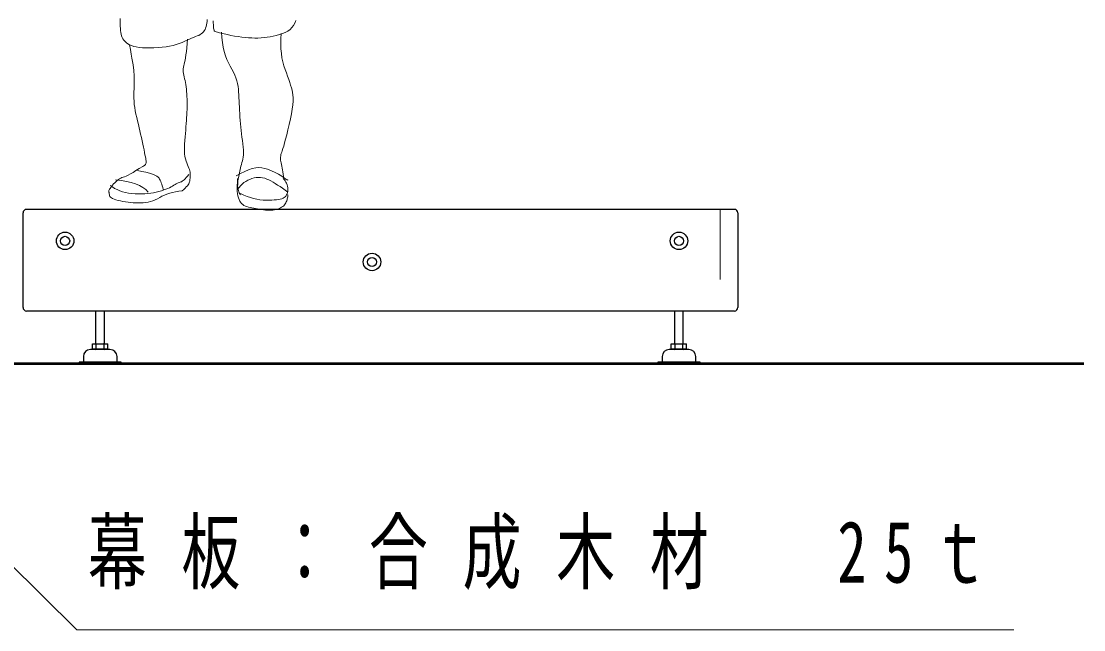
# Model space of a CAD drawing. Units: millimetres on the paper. Extents: x -385 to 0, y -594 to 267.
# Drawn here: x -252.94 to -215.08, y 31.3 to 53 of the extents above; entities that cross this region are included whole.
import ezdxf

# ---------------------------------------------------------------- set-up
doc = ezdxf.new("R2010")
doc.units = ezdxf.units.MM
doc.linetypes.add('USER1', pattern=[4.5, 2.5, -2])
doc.layers.add('1_40', color=7, linetype='Continuous', lineweight=25)
doc.styles.add('ＭＳ ゴシック', font='')
doc.styles.get('ＭＳ ゴシック').set_extended_font_data('MS Gothic')

msp = doc.modelspace()

# ---------------------------------------------------------------- linework, layer by layer
at = {"layer": '1_40', "color": 32}
for p, q in [((-227.532, 46.288), (-252.756, 46.288)), ((-252.881, 42.788), (-252.881, 46.163)), ((-227.407, 46.163), (-227.407, 42.788)), ((-227.532, 42.663), (-252.756, 42.663))]:
    msp.add_line(p, q, dxfattribs=at)
at = {"layer": '1_40', "color": 32, "linetype": 'USER1', "lineweight": 13}
msp.add_line((-228.032, 46.288), (-228.032, 42.663), dxfattribs=at)
at = {"layer": '1_40', "color": 4}
for p, q in [((-250.281, 41.488), (-250.281, 42.663)), ((-249.981, 41.488), (-249.981, 42.663)), ((-229.656, 41.488), (-229.656, 42.663)), ((-229.356, 41.488), (-229.356, 42.663)), ((-249.781, 41.288), (-250.481, 41.288)), ((-250.405, 41.488), (-249.857, 41.488)), ((-250.405, 41.319), (-250.405, 41.488)), ((-250.405, 41.319), (-250.281, 41.288)), ((-250.281, 41.488), (-250.254, 41.488)), ((-250.268, 41.319), (-250.268, 41.488)), ((-249.981, 41.488), (-250.008, 41.488)), ((-249.994, 41.319), (-249.994, 41.488)), ((-249.981, 41.288), (-249.857, 41.319)), ((-249.857, 41.319), (-249.857, 41.488)), ((-229.156, 41.288), (-229.856, 41.288)), ((-229.78, 41.488), (-229.232, 41.488)), ((-229.78, 41.319), (-229.78, 41.488)), ((-229.78, 41.319), (-229.656, 41.288)), ((-229.656, 41.488), (-229.629, 41.488)), ((-229.643, 41.319), (-229.643, 41.488)), ((-229.356, 41.488), (-229.383, 41.488)), ((-229.369, 41.319), (-229.369, 41.488)), ((-229.356, 41.288), (-229.232, 41.319)), ((-229.232, 41.319), (-229.232, 41.488)), ((-250.731, 41.038), (-250.731, 40.838)), ((-249.531, 40.838), (-249.531, 41.038)), ((-230.106, 41.038), (-230.106, 40.838)), ((-228.906, 40.838), (-228.906, 41.038)), ((-249.381, 40.838), (-250.881, 40.838)), ((-250.881, 40.838), (-250.881, 40.788)), ((-249.381, 40.788), (-250.881, 40.788)), ((-249.381, 40.788), (-249.381, 40.838)), ((-228.756, 40.838), (-230.256, 40.838)), ((-230.256, 40.838), (-230.256, 40.788)), ((-228.756, 40.788), (-230.256, 40.788)), ((-228.756, 40.788), (-228.756, 40.838))]:
    msp.add_line(p, q, dxfattribs=at)
at = {"layer": '1_40', "lineweight": 50}
msp.add_line((-353.774, 40.788), (-215.081, 40.788), dxfattribs=at)
at = {"layer": '1_40', "lineweight": 13}
for points in [[(-249.415, 53.091), (-249.417, 52.994), (-249.418, 52.902), (-249.416, 52.816), (-249.412, 52.736), (-249.405, 52.662), (-249.397, 52.593), (-249.386, 52.53), (-249.37, 52.471), (-249.349, 52.416), (-249.321, 52.364), (-249.286, 52.315), (-249.245, 52.27), (-249.198, 52.228), (-249.144, 52.19), (-249.084, 52.155), (-249.015, 52.125), (-248.934, 52.099), (-248.843, 52.078), (-248.74, 52.062), (-248.625, 52.051), (-248.5, 52.044), (-248.363, 52.043), (-248.214, 52.047), (-248.064, 52.055), (-247.921, 52.068), (-247.785, 52.085), (-247.656, 52.107), (-247.534, 52.133), (-247.42, 52.164), (-247.312, 52.2), (-247.212, 52.24), (-247.118, 52.281), (-247.03, 52.319), (-246.948, 52.355), (-246.871, 52.388), (-246.8, 52.418), (-246.734, 52.446), (-246.674, 52.471), (-246.62, 52.493), (-246.571, 52.517), (-246.527, 52.545), (-246.487, 52.577), (-246.451, 52.614), (-246.42, 52.656), (-246.394, 52.702), (-246.372, 52.752), (-246.355, 52.807), (-246.341, 52.866), (-246.33, 52.927), (-246.321, 52.99), (-246.315, 53.055)], [(-246.101, 53.013), (-246.1, 52.933), (-246.098, 52.862), (-246.094, 52.801), (-246.089, 52.75), (-246.082, 52.708), (-246.074, 52.675), (-246.064, 52.652), (-246.053, 52.638), (-246.033, 52.628), (-245.998, 52.616), (-245.949, 52.601), (-245.884, 52.584), (-245.804, 52.565), (-245.709, 52.543), (-245.598, 52.519), (-245.473, 52.493), (-245.342, 52.468), (-245.213, 52.447), (-245.088, 52.429), (-244.966, 52.415), (-244.847, 52.405), (-244.73, 52.398), (-244.617, 52.396), (-244.507, 52.397), (-244.398, 52.402), (-244.29, 52.411), (-244.181, 52.425), (-244.072, 52.442), (-243.964, 52.464), (-243.855, 52.49), (-243.746, 52.52), (-243.638, 52.554), (-243.535, 52.594), (-243.444, 52.644), (-243.364, 52.701), (-243.296, 52.768), (-243.24, 52.843), (-243.196, 52.927), (-243.163, 53.02)], [(-247.019, 52.361), (-247.031, 52.199), (-247.044, 52.051), (-247.058, 51.918), (-247.073, 51.799), (-247.089, 51.694), (-247.105, 51.604), (-247.122, 51.528), (-247.14, 51.467), (-247.155, 51.412), (-247.167, 51.357), (-247.174, 51.301), (-247.176, 51.244), (-247.174, 51.186), (-247.167, 51.127), (-247.155, 51.068), (-247.14, 51.008), (-247.122, 50.946), (-247.106, 50.88), (-247.092, 50.81), (-247.079, 50.736), (-247.068, 50.659), (-247.058, 50.578), (-247.05, 50.493), (-247.043, 50.404), (-247.038, 50.313), (-247.034, 50.222), (-247.032, 50.129), (-247.031, 50.036), (-247.032, 49.942), (-247.034, 49.847), (-247.038, 49.752), (-247.043, 49.656), (-247.049, 49.557), (-247.057, 49.453), (-247.064, 49.345), (-247.073, 49.233), (-247.083, 49.116), (-247.093, 48.994), (-247.104, 48.868), (-247.115, 48.738), (-247.125, 48.609), (-247.129, 48.489), (-247.128, 48.377), (-247.121, 48.273), (-247.11, 48.177), (-247.093, 48.09), (-247.071, 48.011), (-247.043, 47.941), (-247.015, 47.876), (-246.99, 47.816), (-246.969, 47.759), (-246.952, 47.705), (-246.939, 47.656), (-246.93, 47.61), (-246.924, 47.568), (-246.922, 47.53), (-246.923, 47.494), (-246.924, 47.459), (-246.926, 47.425), (-246.928, 47.391), (-246.932, 47.359), (-246.936, 47.327), (-246.941, 47.295), (-246.946, 47.265), (-246.956, 47.233), (-246.972, 47.2), (-246.995, 47.164), (-247.025, 47.126), (-247.061, 47.085), (-247.105, 47.043), (-247.155, 46.998), (-247.212, 46.951)], [(-245.811, 52.602), (-245.796, 52.414), (-245.774, 52.237), (-245.744, 52.07), (-245.709, 51.914), (-245.666, 51.768), (-245.617, 51.633), (-245.56, 51.508), (-245.497, 51.395), (-245.435, 51.287), (-245.38, 51.18), (-245.332, 51.075), (-245.292, 50.972), (-245.26, 50.87), (-245.235, 50.77), (-245.217, 50.671), (-245.207, 50.573), (-245.201, 50.475), (-245.195, 50.374), (-245.189, 50.27), (-245.183, 50.163), (-245.177, 50.053), (-245.171, 49.939), (-245.165, 49.823), (-245.159, 49.704), (-245.152, 49.583), (-245.144, 49.462), (-245.134, 49.342), (-245.123, 49.221), (-245.11, 49.1), (-245.096, 48.979), (-245.08, 48.859), (-245.063, 48.738), (-245.047, 48.621), (-245.035, 48.511), (-245.029, 48.41), (-245.026, 48.315), (-245.029, 48.228), (-245.035, 48.149), (-245.047, 48.077), (-245.063, 48.013), (-245.08, 47.953), (-245.097, 47.893), (-245.114, 47.832), (-245.129, 47.772), (-245.144, 47.711), (-245.158, 47.651), (-245.171, 47.591), (-245.183, 47.53), (-245.195, 47.471), (-245.204, 47.414), (-245.213, 47.359), (-245.22, 47.307), (-245.225, 47.257), (-245.229, 47.209), (-245.231, 47.163), (-245.232, 47.12), (-245.23, 47.078), (-245.226, 47.037), (-245.218, 46.996), (-245.207, 46.957), (-245.194, 46.918), (-245.177, 46.88), (-245.158, 46.842), (-245.135, 46.806)], [(-243.686, 52.554), (-243.694, 52.365), (-243.695, 52.184), (-243.688, 52.011), (-243.674, 51.847), (-243.652, 51.691), (-243.623, 51.544), (-243.586, 51.405), (-243.541, 51.274), (-243.495, 51.15), (-243.452, 51.032), (-243.413, 50.921), (-243.378, 50.815), (-243.347, 50.715), (-243.319, 50.622), (-243.295, 50.534), (-243.275, 50.453), (-243.261, 50.366), (-243.256, 50.264), (-243.258, 50.146), (-243.269, 50.012), (-243.289, 49.862), (-243.316, 49.696), (-243.352, 49.515), (-243.396, 49.318), (-243.443, 49.122), (-243.485, 48.948), (-243.524, 48.793), (-243.559, 48.659), (-243.59, 48.546), (-243.618, 48.453), (-243.642, 48.38), (-243.662, 48.327), (-243.678, 48.284), (-243.69, 48.24), (-243.699, 48.194), (-243.704, 48.146), (-243.705, 48.097), (-243.703, 48.047), (-243.696, 47.994), (-243.686, 47.941), (-243.674, 47.885), (-243.662, 47.825), (-243.65, 47.761), (-243.638, 47.693), (-243.626, 47.622), (-243.613, 47.547), (-243.601, 47.468), (-243.589, 47.385)], [(-249.084, 52.155), (-249.052, 51.984), (-249.024, 51.827), (-248.999, 51.684), (-248.978, 51.555), (-248.96, 51.439), (-248.946, 51.338), (-248.935, 51.251), (-248.927, 51.177), (-248.921, 51.108), (-248.918, 51.034), (-248.915, 50.954), (-248.915, 50.869), (-248.915, 50.779), (-248.918, 50.684), (-248.921, 50.583), (-248.927, 50.477), (-248.931, 50.367), (-248.93, 50.256), (-248.925, 50.144), (-248.915, 50.03), (-248.9, 49.914), (-248.881, 49.798), (-248.858, 49.679), (-248.83, 49.559), (-248.8, 49.439), (-248.771, 49.319), (-248.743, 49.2), (-248.715, 49.082), (-248.689, 48.965), (-248.663, 48.848), (-248.637, 48.732), (-248.613, 48.617), (-248.59, 48.507), (-248.569, 48.407), (-248.551, 48.317), (-248.534, 48.237), (-248.52, 48.166), (-248.509, 48.105), (-248.499, 48.054), (-248.492, 48.013), (-248.489, 47.979), (-248.491, 47.947), (-248.498, 47.918), (-248.51, 47.893), (-248.528, 47.87), (-248.551, 47.85), (-248.579, 47.834), (-248.613, 47.82)], [(-248.613, 47.82), (-248.74, 47.74), (-248.856, 47.669), (-248.96, 47.607), (-249.054, 47.554), (-249.135, 47.511), (-249.206, 47.476), (-249.265, 47.45), (-249.313, 47.434), (-249.355, 47.419), (-249.398, 47.4), (-249.44, 47.377), (-249.482, 47.349), (-249.525, 47.317), (-249.567, 47.28), (-249.609, 47.238), (-249.651, 47.192), (-249.691, 47.146), (-249.725, 47.105), (-249.754, 47.068), (-249.778, 47.035), (-249.797, 47.007), (-249.81, 46.984), (-249.818, 46.965), (-249.82, 46.951), (-249.82, 46.937), (-249.819, 46.922), (-249.817, 46.904), (-249.814, 46.884), (-249.811, 46.862), (-249.807, 46.837), (-249.802, 46.811), (-249.796, 46.782), (-249.785, 46.752), (-249.763, 46.724), (-249.731, 46.698), (-249.688, 46.673), (-249.634, 46.65), (-249.57, 46.628), (-249.495, 46.607), (-249.41, 46.588), (-249.319, 46.571), (-249.229, 46.557), (-249.138, 46.544), (-249.048, 46.534), (-248.957, 46.526), (-248.866, 46.52), (-248.776, 46.517), (-248.685, 46.516), (-248.595, 46.519), (-248.507, 46.528), (-248.42, 46.543), (-248.335, 46.564), (-248.251, 46.591), (-248.169, 46.625), (-248.088, 46.664), (-248.009, 46.709), (-247.928, 46.755), (-247.841, 46.797), (-247.75, 46.834), (-247.653, 46.866), (-247.551, 46.894), (-247.443, 46.917), (-247.33, 46.936), (-247.212, 46.951)], [(-245.28, 47.482), (-245.127, 47.571), (-244.981, 47.643), (-244.843, 47.7), (-244.712, 47.742), (-244.589, 47.767), (-244.474, 47.776), (-244.366, 47.77), (-244.266, 47.748), (-244.172, 47.717), (-244.083, 47.685), (-244, 47.652), (-243.921, 47.618), (-243.849, 47.583), (-243.781, 47.546), (-243.719, 47.509), (-243.662, 47.47), (-243.611, 47.434), (-243.567, 47.403), (-243.529, 47.378), (-243.499, 47.358), (-243.475, 47.344), (-243.458, 47.336), (-243.448, 47.334), (-243.444, 47.337)], [(-249.772, 47.144), (-249.697, 47.086), (-249.615, 47.035), (-249.528, 46.99), (-249.434, 46.951), (-249.334, 46.917), (-249.229, 46.89), (-249.117, 46.869), (-248.999, 46.854), (-248.88, 46.844), (-248.764, 46.839), (-248.651, 46.838), (-248.54, 46.842), (-248.433, 46.85), (-248.329, 46.863), (-248.228, 46.88), (-248.13, 46.902), (-248.036, 46.927), (-247.949, 46.952), (-247.867, 46.978), (-247.792, 47.005), (-247.722, 47.033), (-247.659, 47.061), (-247.601, 47.09), (-247.55, 47.12), (-247.503, 47.148), (-247.46, 47.174), (-247.419, 47.197), (-247.381, 47.216), (-247.346, 47.233), (-247.315, 47.247), (-247.286, 47.257), (-247.26, 47.265), (-247.235, 47.274), (-247.206, 47.29), (-247.174, 47.313), (-247.14, 47.343), (-247.102, 47.38), (-247.061, 47.423), (-247.017, 47.473), (-246.97, 47.53)], [(-249.579, 47.337), (-249.376, 47.317), (-249.19, 47.287), (-249.021, 47.247), (-248.867, 47.197), (-248.731, 47.138), (-248.611, 47.069), (-248.507, 46.991), (-248.42, 46.902)], [(-248.806, 47.675), (-248.643, 47.641), (-248.499, 47.608), (-248.374, 47.574), (-248.268, 47.54), (-248.181, 47.506), (-248.112, 47.472), (-248.063, 47.439), (-248.032, 47.405), (-248.011, 47.369), (-247.99, 47.329), (-247.971, 47.284), (-247.953, 47.236), (-247.935, 47.183), (-247.919, 47.126), (-247.903, 47.064), (-247.888, 46.999)], [(-245.232, 47.385), (-245.241, 47.257), (-245.247, 47.139), (-245.248, 47.031), (-245.244, 46.933), (-245.235, 46.844), (-245.223, 46.765), (-245.205, 46.696), (-245.183, 46.637), (-245.157, 46.585), (-245.126, 46.539), (-245.09, 46.497), (-245.05, 46.462), (-245.006, 46.431), (-244.957, 46.406), (-244.903, 46.386), (-244.845, 46.371), (-244.784, 46.359), (-244.721, 46.347), (-244.657, 46.335), (-244.592, 46.323), (-244.524, 46.311), (-244.456, 46.299), (-244.386, 46.286), (-244.314, 46.274), (-244.243, 46.264), (-244.173, 46.258), (-244.107, 46.255), (-244.042, 46.256), (-243.98, 46.261), (-243.92, 46.27), (-243.862, 46.282), (-243.807, 46.299), (-243.755, 46.318), (-243.707, 46.339), (-243.664, 46.363), (-243.626, 46.389), (-243.592, 46.417), (-243.562, 46.448), (-243.537, 46.481), (-243.517, 46.516), (-243.5, 46.552), (-243.485, 46.588), (-243.473, 46.625), (-243.463, 46.661), (-243.455, 46.697), (-243.449, 46.733), (-243.446, 46.77), (-243.444, 46.806)], [(-245.232, 46.999), (-245.181, 47.068), (-245.127, 47.132), (-245.07, 47.189), (-245.008, 47.24), (-244.943, 47.286), (-244.874, 47.325), (-244.801, 47.358), (-244.724, 47.385), (-244.646, 47.406), (-244.569, 47.419), (-244.492, 47.424), (-244.417, 47.422), (-244.341, 47.412), (-244.267, 47.394), (-244.193, 47.37), (-244.121, 47.337), (-244.047, 47.299), (-243.97, 47.256), (-243.89, 47.208), (-243.807, 47.156), (-243.721, 47.099), (-243.632, 47.038), (-243.54, 46.973), (-243.444, 46.902)], [(-245.135, 46.854), (-245.015, 46.797), (-244.897, 46.748), (-244.78, 46.707), (-244.664, 46.673), (-244.55, 46.646), (-244.438, 46.628), (-244.327, 46.616), (-244.217, 46.613), (-244.113, 46.614), (-244.017, 46.617), (-243.929, 46.623), (-243.849, 46.631), (-243.778, 46.641), (-243.715, 46.653), (-243.66, 46.668), (-243.613, 46.685), (-243.574, 46.706), (-243.54, 46.732), (-243.51, 46.763), (-243.487, 46.8), (-243.468, 46.842), (-243.455, 46.889), (-243.447, 46.941), (-243.444, 46.999), (-243.447, 47.058), (-243.455, 47.114), (-243.468, 47.166), (-243.487, 47.216), (-243.51, 47.263), (-243.54, 47.307), (-243.574, 47.348), (-243.613, 47.385)], [(-263.337, 43.543), (-250.961, 31.297), (-217.572, 31.297)]]:
    msp.add_lwpolyline(points, dxfattribs=at)
at = {"layer": '1_40', "color": 4}
for points in [[(-250.405, 41.319), (-250.383, 41.314), (-250.36, 41.311), (-250.337, 41.31), (-250.314, 41.311), (-250.291, 41.314), (-250.268, 41.319)], [(-250.268, 41.319), (-250.209, 41.313), (-250.15, 41.31), (-250.089, 41.311), (-250.029, 41.315), (-249.994, 41.319)], [(-249.994, 41.319), (-249.971, 41.314), (-249.949, 41.311), (-249.926, 41.31), (-249.903, 41.311), (-249.88, 41.314), (-249.857, 41.319)], [(-229.78, 41.319), (-229.758, 41.314), (-229.735, 41.311), (-229.712, 41.31), (-229.689, 41.311), (-229.666, 41.314), (-229.643, 41.319)], [(-229.643, 41.319), (-229.584, 41.313), (-229.525, 41.31), (-229.464, 41.311), (-229.404, 41.315), (-229.369, 41.319)], [(-229.369, 41.319), (-229.346, 41.314), (-229.324, 41.311), (-229.301, 41.31), (-229.278, 41.311), (-229.255, 41.314), (-229.232, 41.319)]]:
    msp.add_lwpolyline(points, dxfattribs=at)
at = {"layer": '1_40', "color": 32}
for centre, radius in [((-251.381, 45.163), 0.312), ((-229.506, 45.163), 0.312), ((-251.381, 45.163), 0.163), ((-229.506, 45.163), 0.163), ((-240.444, 44.413), 0.312), ((-240.444, 44.413), 0.163)]:
    msp.add_circle(centre, radius, dxfattribs=at)
for centre, start, end in [((-252.756, 46.163), 90, 180), ((-227.532, 46.163), 0, 90), ((-252.756, 42.788), 180, 270), ((-227.532, 42.788), 270, 0)]:
    msp.add_arc(centre, 0.125, start, end, dxfattribs=at)
at = {"layer": '1_40', "color": 4}
for centre, start, end in [((-250.481, 41.038), 90, 180), ((-249.781, 41.038), 0, 90), ((-229.856, 41.038), 90, 180), ((-229.156, 41.038), 0, 90)]:
    msp.add_arc(centre, 0.25, start, end, dxfattribs=at)

# ---------------------------------------------------------------- texts
at = {"layer": '1_40', "insert": (-250.572, 33.947), "char_height": 2.199, "attachment_point": 4, "style": 'ＭＳ ゴシック'}
msp.add_mtext('\\T1.59;\\W0.7;幕板：合成木材\u300025ｔ', dxfattribs=at)

doc.saveas('drawing.dxf')
